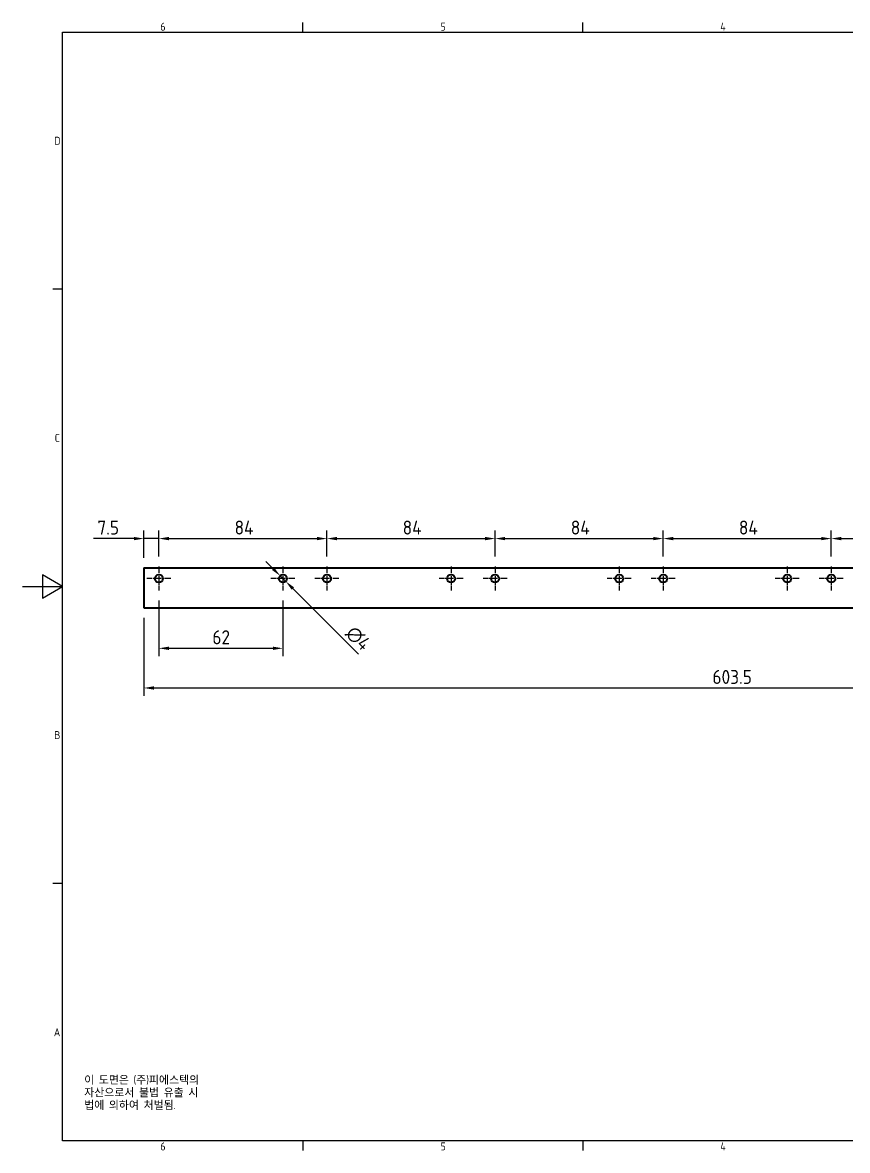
# Model space of a CAD drawing. Header units: millimetres. Extents: x 0 to 840, y 0 to 594.
# Drawn here: x 0 to 412, y 15 to 579 of the extents above; entities that cross this region are included whole.
import ezdxf

# ---------------------------------------------------------------- set-up
doc = ezdxf.new("R2010")
doc.units = ezdxf.units.MM
doc.header["$LTSCALE"] = 2
doc.linetypes.add('CHAIN', pattern=[0.3543, 0.2362, -0.0295, 0.0591, -0.0295])
doc.layers.get('0').update_dxf_attribs({"color": 3, "lineweight": 25})
for name, color, linetype, lineweight in [('가시적인 것(ISO)', 3, 'Continuous', 40), ('경계(ISO)', 7, 'Continuous', 25), ('기호(ISO)', 5, 'Continuous', 25), ('중심 표식(ISO)', 1, 'Continuous', 25), ('치수(ISO)', 2, 'Continuous', 25)]:
    doc.layers.add(name, color=color, linetype=linetype, lineweight=lineweight)
doc.styles.add('문자 텍스트_PSTEK_POSCO', font='isocp.shx')
doc.styles.add('치수 텍스트_PSTEK_POSCO', font='isocp.shx')
doc.dimstyles.new('치수_PSTEK_POSCO', dxfattribs={"dimscale": 2, "dimtxt": 3.5, "dimasz": 2.5, "dimexe": 2, "dimexo": 2.5, "dimgap": 1, "dimtad": 1, "dimrnd": 1e-08, "dimdsep": 46, "dimtxsty": '치수 텍스트_PSTEK_POSCO', "dimcen": 0.09, "dimdle": 10, "dimclrd": 7, "dimclre": 7, "dimclrt": 2, "dimadec": 1, "dimazin": 2, "dimtfac": 1, "dimtmove": 0, "dimatfit": 3, "dimfxl": 0, "dimtolj": 1, "dimlwd": -1, "dimlwe": -1, "dimarcsym": 0})

# ---------------------------------------------------------------- blocks, each defined once
blk = doc.blocks.new('경계 Default Border')
at = {"layer": '경계(ISO)'}
for p, q in [((70, 287), (70, 289.4)), ((140, 287), (140, 289.4)), ((10, 222.75), (7.6, 222.75)), ((10, 74.25), (7.6, 74.25)), ((70, 10), (70, 7.6)), ((140, 10), (140, 7.6))]:
    blk.add_line(p, q, dxfattribs=at)
at = {"layer": '경계(ISO)', "flags": 128}
for points in [[(10, 10), (10, 287), (410, 287), (410, 10), (10, 10)], [(0, 148.5), (10, 148.5), (5, 151.39), (5, 145.61), (10, 148.5)]]:
    blk.add_lwpolyline(points, dxfattribs=at)
at = {"layer": '경계(ISO)', "color": 2, "char_height": 2, "attachment_point": 7, "style": '문자 텍스트_PSTEK_POSCO'}
for s, insert in [('6', (34.43, 287.38)), ('5', (104.43, 287.38)), ('4', (174.32, 287.4)), ('D', (7.92, 258.86)), ('C', (8.03, 184.61)), ('B', (7.92, 110.36)), ('A', (7.81, 36.12)), ('6', (34.43, 7.58)), ('5', (104.43, 7.58)), ('4', (174.32, 7.6))]:
    blk.add_mtext(s, dxfattribs=dict(at, insert=insert))
blk = doc.blocks.new('*D22')
at = {"layer": 'Defpoints', "color": 0, "transparency": 16777216}
for p in [(68.11, 320.93), (60.61, 306.28), (68.11, 306.93)]:
    blk.add_point(p, dxfattribs=at)
at = {"layer": '치수(ISO)', "color": 7, "transparency": 16777216}
for p, q in [((60.61, 311.28), (60.61, 324.93)), ((68.11, 311.93), (68.11, 324.93)), ((55.61, 320.93), (35.38, 320.93)), ((68.11, 320.93), (60.61, 320.93)), ((73.11, 320.93), (78.11, 320.93))]:
    blk.add_line(p, q, dxfattribs=at)
for points in [[(55.61, 321.77), (55.61, 320.1), (60.61, 320.93)], [(73.11, 321.77), (73.11, 320.1), (68.11, 320.93)]]:
    blk.add_solid(points, dxfattribs=at)
at = {"layer": '치수(ISO)', "color": 2, "transparency": 16777216, "insert": (37.38, 326.43), "char_height": 7, "attachment_point": 4, "style": '치수 텍스트_PSTEK_POSCO'}
blk.add_mtext('\\A1;7.5', dxfattribs=at)
blk = doc.blocks.new('*D23')
at = {"layer": 'Defpoints', "color": 0, "transparency": 16777216}
for p in [(152.11, 320.93), (68.11, 306.93), (152.11, 306.93)]:
    blk.add_point(p, dxfattribs=at)
at = {"layer": '치수(ISO)', "color": 7, "transparency": 16777216}
for p, q in [((68.11, 311.93), (68.11, 324.93)), ((152.11, 311.93), (152.11, 324.93)), ((73.11, 320.93), (147.11, 320.93))]:
    blk.add_line(p, q, dxfattribs=at)
for points in [[(73.11, 321.77), (73.11, 320.1), (68.11, 320.93)], [(147.11, 321.77), (147.11, 320.1), (152.11, 320.93)]]:
    blk.add_solid(points, dxfattribs=at)
at = {"layer": '치수(ISO)', "color": 2, "transparency": 16777216, "insert": (105.93, 326.43), "char_height": 7, "attachment_point": 4, "style": '치수 텍스트_PSTEK_POSCO'}
blk.add_mtext('\\A1;84', dxfattribs=at)
blk = doc.blocks.new('*D24')
at = {"layer": 'Defpoints', "color": 0, "transparency": 16777216}
for p in [(236.11, 320.93), (152.11, 306.93), (236.11, 306.93)]:
    blk.add_point(p, dxfattribs=at)
at = {"layer": '치수(ISO)', "color": 7, "transparency": 16777216}
for p, q in [((152.11, 311.93), (152.11, 324.93)), ((236.11, 311.93), (236.11, 324.93)), ((157.11, 320.93), (231.11, 320.93))]:
    blk.add_line(p, q, dxfattribs=at)
for points in [[(157.11, 321.77), (157.11, 320.1), (152.11, 320.93)], [(231.11, 321.77), (231.11, 320.1), (236.11, 320.93)]]:
    blk.add_solid(points, dxfattribs=at)
at = {"layer": '치수(ISO)', "color": 2, "transparency": 16777216, "insert": (189.93, 326.43), "char_height": 7, "attachment_point": 4, "style": '치수 텍스트_PSTEK_POSCO'}
blk.add_mtext('\\A1;84', dxfattribs=at)
blk = doc.blocks.new('*D25')
at = {"layer": 'Defpoints', "color": 0, "transparency": 16777216}
for p in [(320.11, 320.93), (236.11, 306.93), (320.11, 306.93)]:
    blk.add_point(p, dxfattribs=at)
at = {"layer": '치수(ISO)', "color": 7, "transparency": 16777216}
for p, q in [((236.11, 311.93), (236.11, 324.93)), ((320.11, 311.93), (320.11, 324.93)), ((241.11, 320.93), (315.11, 320.93))]:
    blk.add_line(p, q, dxfattribs=at)
for points in [[(241.11, 321.77), (241.11, 320.1), (236.11, 320.93)], [(315.11, 321.77), (315.11, 320.1), (320.11, 320.93)]]:
    blk.add_solid(points, dxfattribs=at)
at = {"layer": '치수(ISO)', "color": 2, "transparency": 16777216, "insert": (273.93, 326.43), "char_height": 7, "attachment_point": 4, "style": '치수 텍스트_PSTEK_POSCO'}
blk.add_mtext('\\A1;84', dxfattribs=at)
blk = doc.blocks.new('*D26')
at = {"layer": 'Defpoints', "color": 0, "transparency": 16777216}
for p in [(404.11, 320.93), (320.11, 306.93), (404.11, 306.93)]:
    blk.add_point(p, dxfattribs=at)
at = {"layer": '치수(ISO)', "color": 7, "transparency": 16777216}
for p, q in [((320.11, 311.93), (320.11, 324.93)), ((404.11, 311.93), (404.11, 324.93)), ((325.11, 320.93), (399.11, 320.93))]:
    blk.add_line(p, q, dxfattribs=at)
for points in [[(325.11, 321.77), (325.11, 320.1), (320.11, 320.93)], [(399.11, 321.77), (399.11, 320.1), (404.11, 320.93)]]:
    blk.add_solid(points, dxfattribs=at)
at = {"layer": '치수(ISO)', "color": 2, "transparency": 16777216, "insert": (357.93, 326.43), "char_height": 7, "attachment_point": 4, "style": '치수 텍스트_PSTEK_POSCO'}
blk.add_mtext('\\A1;84', dxfattribs=at)
blk = doc.blocks.new('*D27')
at = {"layer": 'Defpoints', "color": 0, "transparency": 16777216}
for p in [(488.11, 320.93), (404.11, 306.93), (488.11, 306.93)]:
    blk.add_point(p, dxfattribs=at)
at = {"layer": '치수(ISO)', "color": 7, "transparency": 16777216}
for p, q in [((404.11, 311.93), (404.11, 324.93)), ((488.11, 311.93), (488.11, 324.93)), ((409.11, 320.93), (483.11, 320.93))]:
    blk.add_line(p, q, dxfattribs=at)
for points in [[(409.11, 321.77), (409.11, 320.1), (404.11, 320.93)], [(483.11, 321.77), (483.11, 320.1), (488.11, 320.93)]]:
    blk.add_solid(points, dxfattribs=at)
at = {"layer": '치수(ISO)', "color": 2, "transparency": 16777216, "insert": (441.93, 326.43), "char_height": 7, "attachment_point": 4, "style": '치수 텍스트_PSTEK_POSCO'}
blk.add_mtext('\\A1;84', dxfattribs=at)
blk = doc.blocks.new('*D31')
at = {"layer": 'Defpoints', "color": 0, "transparency": 16777216}
for p in [(68.11, 294.93), (130.11, 294.93), (130.11, 266.1)]:
    blk.add_point(p, dxfattribs=at)
at = {"layer": '치수(ISO)', "color": 7, "transparency": 16777216}
for p, q in [((68.11, 289.93), (68.11, 262.1)), ((130.11, 289.93), (130.11, 262.1)), ((73.11, 266.1), (125.11, 266.1))]:
    blk.add_line(p, q, dxfattribs=at)
for points in [[(73.11, 266.93), (73.11, 265.27), (68.11, 266.1)], [(125.11, 266.93), (125.11, 265.27), (130.11, 266.1)]]:
    blk.add_solid(points, dxfattribs=at)
at = {"layer": '치수(ISO)', "color": 2, "transparency": 16777216, "insert": (94.84, 271.6), "char_height": 7, "attachment_point": 4, "style": '치수 텍스트_PSTEK_POSCO'}
blk.add_mtext('\\A1;62', dxfattribs=at)
blk = doc.blocks.new('*D33')
at = {"layer": 'Defpoints', "color": 0, "transparency": 16777216}
for p in [(60.61, 286.28), (664.11, 286.28), (664.11, 246.28)]:
    blk.add_point(p, dxfattribs=at)
at = {"layer": '치수(ISO)', "color": 7, "transparency": 16777216}
for p, q in [((60.61, 281.28), (60.61, 242.28)), ((664.11, 281.28), (664.11, 242.28)), ((65.61, 246.28), (659.11, 246.28))]:
    blk.add_line(p, q, dxfattribs=at)
for points in [[(65.61, 247.12), (65.61, 245.45), (60.61, 246.28)], [(659.11, 247.12), (659.11, 245.45), (664.11, 246.28)]]:
    blk.add_solid(points, dxfattribs=at)
at = {"layer": '치수(ISO)', "color": 2, "transparency": 16777216, "insert": (344.71, 251.78), "char_height": 7, "attachment_point": 4, "style": '치수 텍스트_PSTEK_POSCO'}
blk.add_mtext('\\A1;603.5', dxfattribs=at)
blk = doc.blocks.new('*D36')
at = {"layer": 'Defpoints', "color": 0, "transparency": 16777216}
for p in [(128.7, 302.35), (131.53, 299.52)]:
    blk.add_point(p, dxfattribs=at)
at = {"layer": '치수(ISO)', "color": 7, "transparency": 16777216}
for p, q in [((125.16, 305.88), (121.63, 309.42)), ((128.7, 302.35), (131.53, 299.52)), ((135.06, 295.98), (167.83, 263.22))]:
    blk.add_line(p, q, dxfattribs=at)
for points in [[(125.75, 306.47), (124.58, 305.29), (128.7, 302.35)], [(135.65, 296.57), (134.47, 295.39), (131.53, 299.52)]]:
    blk.add_solid(points, dxfattribs=at)
at = {"layer": '치수(ISO)', "color": 2, "transparency": 16777216, "insert": (163.37, 275.45), "char_height": 7, "attachment_point": 4, "rotation": 315, "style": '치수 텍스트_PSTEK_POSCO'}
blk.add_mtext('\\A1;∅4', dxfattribs=at)

msp = doc.modelspace()

# ---------------------------------------------------------------- linework, layer by layer
at = {"layer": '가시적인 것(ISO)'}
for p, q in [((60.614, 306.283), (664.114, 306.283)), ((60.614, 306.283), (60.614, 286.283)), ((60.614, 286.283), (664.114, 286.283))]:
    msp.add_line(p, q, dxfattribs=at)
for centre in [(68.114, 300.933), (130.114, 300.933), (152.114, 300.933), (214.114, 300.933), (236.114, 300.933), (298.114, 300.933), (320.114, 300.933), (382.114, 300.933), (404.114, 300.933)]:
    msp.add_circle(centre, 2, dxfattribs=at)
at = {"layer": '중심 표식(ISO)', "linetype": 'CHAIN', "ltscale": 6.667144}
for p, q in [((68.114, 306.933), (68.114, 294.933)), ((130.114, 306.933), (130.114, 294.933)), ((152.114, 306.933), (152.114, 294.933)), ((214.114, 306.933), (214.114, 294.933)), ((236.114, 306.933), (236.114, 294.933)), ((298.114, 306.933), (298.114, 294.933)), ((320.114, 306.933), (320.114, 294.933)), ((382.114, 306.933), (382.114, 294.933)), ((404.114, 306.933), (404.114, 294.933)), ((74.114, 300.933), (62.114, 300.933)), ((136.114, 300.933), (124.114, 300.933)), ((158.114, 300.933), (146.114, 300.933)), ((220.114, 300.933), (208.114, 300.933)), ((242.114, 300.933), (230.114, 300.933)), ((304.114, 300.933), (292.114, 300.933)), ((326.114, 300.933), (314.114, 300.933)), ((388.114, 300.933), (376.114, 300.933)), ((410.114, 300.933), (398.114, 300.933))]:
    msp.add_line(p, q, dxfattribs=at)

# ---------------------------------------------------------------- block references
at = {"xscale": 2, "yscale": 2, "zscale": 2}
msp.add_blockref('경계 Default Border', (0, 0), dxfattribs=at)

# ---------------------------------------------------------------- texts
at = {"layer": '기호(ISO)', "color": 7, "insert": (30.789, 52.457), "char_height": 4, "width": 102.48028, "attachment_point": 1, "line_spacing_factor": 0.944221, "style": '문자 텍스트_PSTEK_POSCO'}
msp.add_mtext('{이 도면은 (주)피에스텍의\\P자산으로서 불법 유출 시 \\P법에 의하여 처벌됨.}', dxfattribs=at)

# ---------------------------------------------------------------- dimensions: what is measured, and where the dimension line sits
at = {"layer": '치수(ISO)', "color": 7}
for base, p1, p2, override, picture, middle in [((68.114, 320.933), (60.614, 306.283), (68.114, 306.933), {"dimdec": 2, "dimtp": 0, "dimtm": 0, "dimtdec": 2, "dimtofl": 1, "dimatfit": 1}, '*D22', (42.421, 320.933)), ((152.114, 320.933), (68.114, 306.933), (152.114, 306.933), {"dimdec": 2, "dimtp": 0, "dimtm": 0, "dimtdec": 2, "dimtofl": 0, "dimatfit": 1}, '*D23', (110.134, 320.933)), ((236.114, 320.933), (152.114, 306.933), (236.114, 306.933), {"dimdec": 2, "dimtp": 0, "dimtm": 0, "dimtdec": 2, "dimtofl": 0, "dimatfit": 1}, '*D24', (194.134, 320.933)), ((320.114, 320.933), (236.114, 306.933), (320.114, 306.933), {"dimdec": 2, "dimtp": 0, "dimtm": 0, "dimtdec": 2, "dimtofl": 0, "dimatfit": 1}, '*D25', (278.134, 320.933)), ((404.114, 320.933), (320.114, 306.933), (404.114, 306.933), {"dimdec": 2, "dimtp": 0, "dimtm": 0, "dimtdec": 2, "dimtofl": 0, "dimatfit": 1}, '*D26', (362.134, 320.933)), ((488.114, 320.933), (404.114, 306.933), (488.114, 306.933), {"dimdec": 2, "dimtp": 0, "dimtm": 0, "dimtdec": 2, "dimtofl": 0, "dimatfit": 1}, '*D27', (446.134, 320.933)), ((130.114, 266.101), (68.114, 294.933), (130.114, 294.933), {"dimdec": 2, "dimtp": 0, "dimtm": 0, "dimtdec": 2, "dimtofl": 0, "dimatfit": 1}, '*D31', (99.114, 266.101)), ((664.114, 246.283), (60.614, 286.283), (664.114, 286.283), {"dimdec": 2, "dimtp": 0, "dimtm": 0, "dimtdec": 2, "dimtofl": 0, "dimatfit": 1}, '*D33', (354.864, 246.283))]:
    dim = msp.add_linear_dim(base=base, p1=p1, p2=p2, angle=180, dimstyle='치수_PSTEK_POSCO', override=override, dxfattribs=at)
    dim.commit()
    dim.dimension.update_dxf_attribs({"geometry": picture, "text_midpoint": middle, "dimtype": 160})
dim = msp.add_diameter_dim_2p(p1=(128.7, 302.347), p2=(131.528, 299.519), dimstyle='치수_PSTEK_POSCO', override={"dimdec": 2, "dimlfac": 1, "dimtp": 0, "dimtm": 0, "dimtdec": 2, "dimatfit": 2}, dxfattribs=at)
dim.commit()
dim.dimension.update_dxf_attribs({"geometry": '*D36', "text_midpoint": (162.95, 268.097), "dimtype": 163})

doc.saveas('drawing.dxf')
